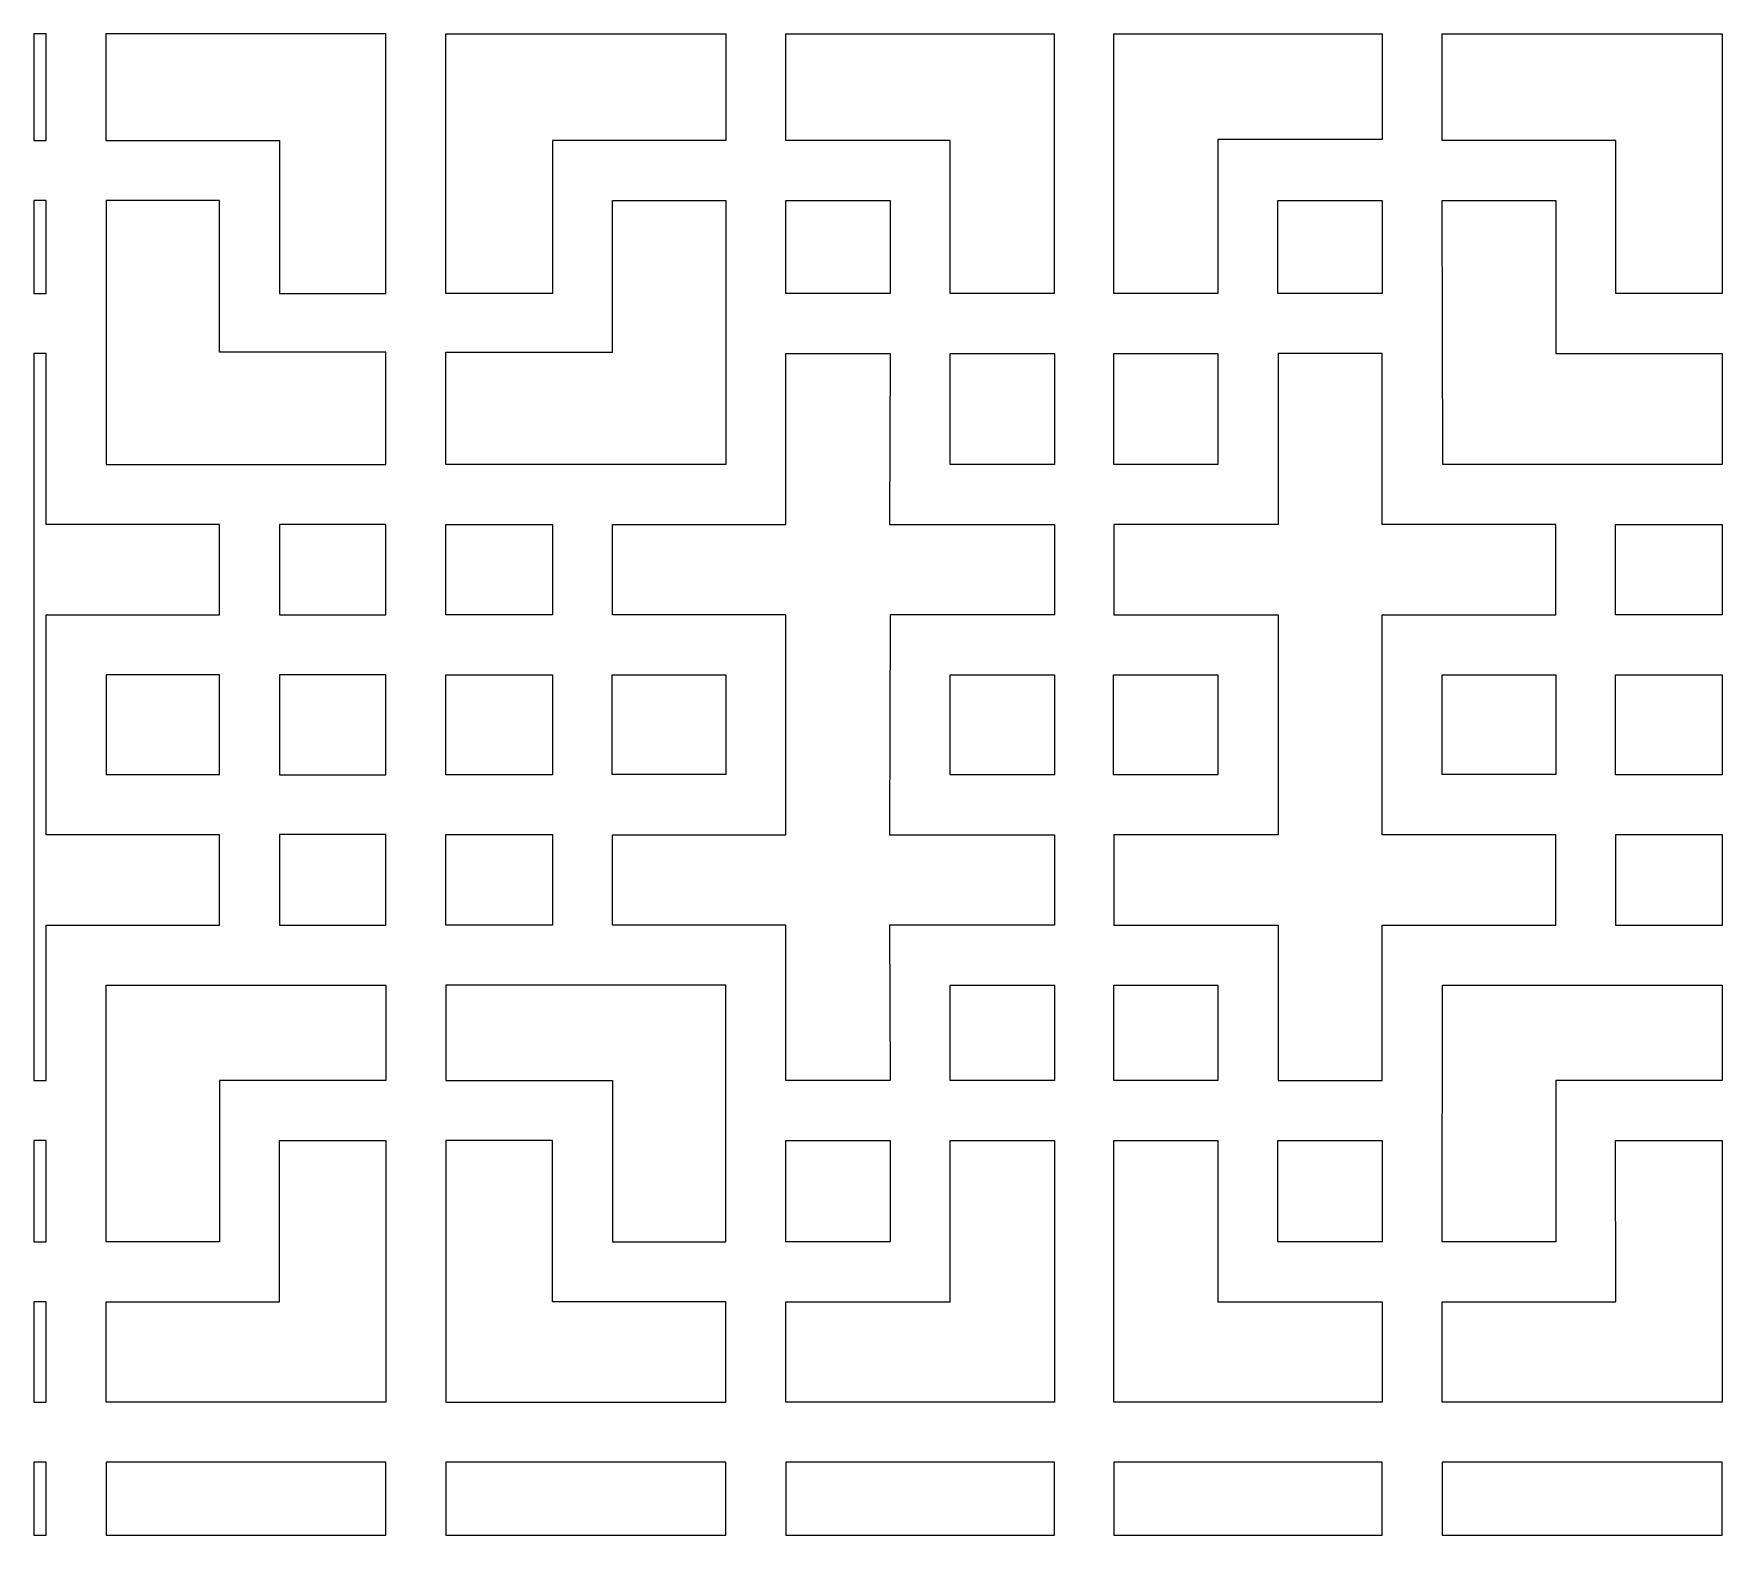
# Model space of a CAD drawing. Header units: centimetres. Extents: x -193 to 324, y -200 to 64.
# Drawn here: x 88.3 to 139, y -199.8 to -154.7 of the extents above; entities that cross this region are included whole.
import ezdxf

# ---------------------------------------------------------------- set-up
doc = ezdxf.new("R2010")
doc.units = ezdxf.units.CM
doc.header["$MEASUREMENT"] = 0
doc.layers.add('layer 1', color=7, linetype='Continuous')

msp = doc.modelspace()

# ---------------------------------------------------------------- linework, layer by layer
at = {"layer": 'layer 1', "color": 114, "lineweight": 9}
for points, knots in [([(88.31352, -157.9025), (88.31352, -157.9025), (88.31351, -154.7025), (88.31351, -154.7025), (88.31351, -154.7025), (88.31351, -154.7025), (88.68137, -154.7025), (88.68137, -154.7025), (88.68137, -154.7025), (88.68137, -154.7025), (88.68137, -157.9025), (88.68137, -157.9025), (88.68137, -157.9025), (88.68137, -157.9025), (88.31352, -157.9025), (88.31352, -157.9025)], [0, 0, 0, 0, 0.2, 0.2, 0.2, 0.2, 0.4, 0.4, 0.4, 0.4, 0.6, 0.6, 0.6, 0.6, 1, 1, 1, 1]), ([(98.88637, -154.7025), (98.88637, -154.7025), (98.88637, -162.4925), (98.88637, -162.4925), (98.88637, -162.4925), (98.88637, -162.4925), (95.68887, -162.4925), (95.68887, -162.4925), (95.68887, -162.4925), (95.68887, -162.4925), (95.68887, -157.9025), (95.68887, -157.9025), (95.68887, -157.9025), (95.68887, -157.9025), (90.48137, -157.9025), (90.48137, -157.9025), (90.48137, -157.9025), (90.48137, -157.9025), (90.48137, -154.7025), (90.48137, -154.7025), (90.48137, -154.7025), (90.48137, -154.7025), (98.88637, -154.7025), (98.88637, -154.7025)], [0, 0, 0, 0, 0.14285714, 0.14285714, 0.14285714, 0.14285714, 0.28571429, 0.28571429, 0.28571429, 0.28571429, 0.42857143, 0.42857143, 0.42857143, 0.42857143, 0.57142857, 0.57142857, 0.57142857, 0.57142857, 0.71428571, 0.71428571, 0.71428571, 0.71428571, 1, 1, 1, 1]), ([(100.68593, -154.7025), (100.68593, -154.7025), (100.68593, -162.4925), (100.68593, -162.4925), (100.68593, -162.4925), (100.68593, -162.4925), (103.88343, -162.4925), (103.88343, -162.4925), (103.88343, -162.4925), (103.88343, -162.4925), (103.88343, -157.9025), (103.88343, -157.9025), (103.88343, -157.9025), (103.88343, -157.9025), (109.09093, -157.9025), (109.09093, -157.9025), (109.09093, -157.9025), (109.09093, -157.9025), (109.09093, -154.7025), (109.09093, -154.7025), (109.09093, -154.7025), (109.09093, -154.7025), (100.68593, -154.7025), (100.68593, -154.7025)], [0, 0, 0, 0, 0.14285714, 0.14285714, 0.14285714, 0.14285714, 0.28571429, 0.28571429, 0.28571429, 0.28571429, 0.42857143, 0.42857143, 0.42857143, 0.42857143, 0.57142857, 0.57142857, 0.57142857, 0.57142857, 0.71428571, 0.71428571, 0.71428571, 0.71428571, 1, 1, 1, 1]), ([(110.89093, -154.7025), (110.89093, -154.7025), (110.89093, -157.9025), (110.89093, -157.9025), (110.89093, -157.9025), (110.89093, -157.9025), (115.82343, -157.90249), (115.82343, -157.90249), (115.82343, -157.90249), (115.82343, -157.90249), (115.82343, -162.4925), (115.82343, -162.4925), (115.82343, -162.4925), (115.82343, -162.4925), (118.94843, -162.4925), (118.94843, -162.4925), (118.94843, -162.4925), (118.94843, -162.4925), (118.94843, -154.7025), (118.94843, -154.7025), (118.94843, -154.7025), (118.94843, -154.7025), (110.89093, -154.7025), (110.89093, -154.7025)], [0, 0, 0, 0, 0.14285714, 0.14285714, 0.14285714, 0.14285714, 0.28571429, 0.28571429, 0.28571429, 0.28571429, 0.42857143, 0.42857143, 0.42857143, 0.42857143, 0.57142857, 0.57142857, 0.57142857, 0.57142857, 0.71428571, 0.71428571, 0.71428571, 0.71428571, 1, 1, 1, 1]), ([(123.86343, -157.87692), (123.86343, -157.87692), (128.79593, -157.87692), (128.79593, -157.87692), (128.79593, -157.87692), (128.79593, -157.87692), (128.79593, -154.7025), (128.79593, -154.7025), (128.79593, -154.7025), (128.79593, -154.7025), (120.73843, -154.7025), (120.73843, -154.7025), (120.73843, -154.7025), (120.73843, -154.7025), (120.73843, -162.4925), (120.73843, -162.4925), (120.73843, -162.4925), (120.73843, -162.4925), (123.86343, -162.4925), (123.86343, -162.4925), (123.86343, -162.4925), (123.86343, -162.4925), (123.86343, -157.87692), (123.86343, -157.87692)], [0, 0, 0, 0, 0.14285714, 0.14285714, 0.14285714, 0.14285714, 0.28571429, 0.28571429, 0.28571429, 0.28571429, 0.42857143, 0.42857143, 0.42857143, 0.42857143, 0.57142857, 0.57142857, 0.57142857, 0.57142857, 0.71428571, 0.71428571, 0.71428571, 0.71428571, 1, 1, 1, 1]), ([(135.80344, -157.9025), (135.80344, -157.9025), (135.80343, -162.4925), (135.80343, -162.4925), (135.80343, -162.4925), (135.80343, -162.4925), (139.00093, -162.4925), (139.00093, -162.4925), (139.00093, -162.4925), (139.00093, -162.4925), (139.00093, -154.7025), (139.00093, -154.7025), (139.00093, -154.7025), (139.00093, -154.7025), (130.59593, -154.7025), (130.59593, -154.7025), (130.59593, -154.7025), (130.59593, -154.7025), (130.59593, -157.9025), (130.59593, -157.9025), (130.59593, -157.9025), (130.59593, -157.9025), (135.80344, -157.9025), (135.80344, -157.9025)], [0, 0, 0, 0, 0.14285714, 0.14285714, 0.14285714, 0.14285714, 0.28571429, 0.28571429, 0.28571429, 0.28571429, 0.42857143, 0.42857143, 0.42857143, 0.42857143, 0.57142857, 0.57142857, 0.57142857, 0.57142857, 0.71428571, 0.71428571, 0.71428571, 0.71428571, 1, 1, 1, 1]), ([(88.31351, -162.4925), (88.31351, -162.4925), (88.31353, -159.7025), (88.31353, -159.7025), (88.31353, -159.7025), (88.31353, -159.7025), (88.68137, -159.7025), (88.68137, -159.7025), (88.68137, -159.7025), (88.68137, -159.7025), (88.68137, -162.4925), (88.68137, -162.4925), (88.68137, -162.4925), (88.68137, -162.4925), (88.31351, -162.4925), (88.31351, -162.4925)], [0, 0, 0, 0, 0.2, 0.2, 0.2, 0.2, 0.4, 0.4, 0.4, 0.4, 0.6, 0.6, 0.6, 0.6, 1, 1, 1, 1]), ([(90.48387, -167.62749), (90.48387, -167.62749), (90.48387, -159.7025), (90.48387, -159.7025), (90.48387, -159.7025), (90.48387, -159.7025), (93.8879, -159.7025), (93.8879, -159.7025), (93.8879, -159.7025), (93.8879, -159.7025), (93.88637, -164.25875), (93.88637, -164.25875), (93.88637, -164.25875), (93.88637, -164.25875), (98.88637, -164.25875), (98.88637, -164.25875), (98.88637, -164.25875), (98.88637, -164.25875), (98.88637, -167.62749), (98.88637, -167.62749), (98.88637, -167.62749), (98.88637, -167.62749), (90.48387, -167.62749), (90.48387, -167.62749)], [0, 0, 0, 0, 0.14285714, 0.14285714, 0.14285714, 0.14285714, 0.28571429, 0.28571429, 0.28571429, 0.28571429, 0.42857143, 0.42857143, 0.42857143, 0.42857143, 0.57142857, 0.57142857, 0.57142857, 0.57142857, 0.71428571, 0.71428571, 0.71428571, 0.71428571, 1, 1, 1, 1]), ([(109.08843, -167.62749), (109.08843, -167.62749), (109.08843, -159.7025), (109.08843, -159.7025), (109.08843, -159.7025), (109.08843, -159.7025), (105.6844, -159.7025), (105.6844, -159.7025), (105.6844, -159.7025), (105.6844, -159.7025), (105.68593, -164.25875), (105.68593, -164.25875), (105.68593, -164.25875), (105.68593, -164.25875), (100.68593, -164.25875), (100.68593, -164.25875), (100.68593, -164.25875), (100.68593, -164.25875), (100.68593, -167.62749), (100.68593, -167.62749), (100.68593, -167.62749), (100.68593, -167.62749), (109.08843, -167.62749), (109.08843, -167.62749)], [0, 0, 0, 0, 0.14285714, 0.14285714, 0.14285714, 0.14285714, 0.28571429, 0.28571429, 0.28571429, 0.28571429, 0.42857143, 0.42857143, 0.42857143, 0.42857143, 0.57142857, 0.57142857, 0.57142857, 0.57142857, 0.71428571, 0.71428571, 0.71428571, 0.71428571, 1, 1, 1, 1]), ([(114.02343, -159.7025), (114.02343, -159.7025), (110.89093, -159.7025), (110.89093, -159.7025), (110.89093, -159.7025), (110.89093, -159.7025), (110.89093, -162.4925), (110.89093, -162.4925), (110.89093, -162.4925), (110.89093, -162.4925), (114.02343, -162.4925), (114.02343, -162.4925), (114.02343, -162.4925), (114.02343, -162.4925), (114.02343, -159.7025), (114.02343, -159.7025)], [0, 0, 0, 0, 0.2, 0.2, 0.2, 0.2, 0.4, 0.4, 0.4, 0.4, 0.6, 0.6, 0.6, 0.6, 1, 1, 1, 1]), ([(128.79593, -159.7025), (128.79593, -159.7025), (125.66343, -159.7025), (125.66343, -159.7025), (125.66343, -159.7025), (125.66343, -159.7025), (125.66343, -162.4925), (125.66343, -162.4925), (125.66343, -162.4925), (125.66343, -162.4925), (128.79593, -162.4925), (128.79593, -162.4925), (128.79593, -162.4925), (128.79593, -162.4925), (128.79593, -159.7025), (128.79593, -159.7025)], [0, 0, 0, 0, 0.2, 0.2, 0.2, 0.2, 0.4, 0.4, 0.4, 0.4, 0.6, 0.6, 0.6, 0.6, 1, 1, 1, 1]), ([(130.61454, -167.62756), (130.61454, -167.62756), (139.00093, -167.62749), (139.00093, -167.62749), (139.00093, -167.62749), (139.00093, -167.62749), (139.00093, -164.29249), (139.00093, -164.29249), (139.00093, -164.29249), (139.00093, -164.29249), (134.00093, -164.29295), (134.00093, -164.29295), (134.00093, -164.29295), (134.00093, -164.29295), (134.00093, -159.7025), (134.00093, -159.7025), (134.00093, -159.7025), (134.00093, -159.7025), (130.59843, -159.7025), (130.59843, -159.7025), (130.59843, -159.7025), (130.59843, -159.7025), (130.61454, -167.62756), (130.61454, -167.62756)], [0, 0, 0, 0, 0.14285714, 0.14285714, 0.14285714, 0.14285714, 0.28571429, 0.28571429, 0.28571429, 0.28571429, 0.42857143, 0.42857143, 0.42857143, 0.42857143, 0.57142857, 0.57142857, 0.57142857, 0.57142857, 0.71428571, 0.71428571, 0.71428571, 0.71428571, 1, 1, 1, 1]), ([(88.31352, -186.1175), (88.31352, -186.1175), (88.31353, -164.29248), (88.31353, -164.29248), (88.31353, -164.29248), (88.31353, -164.29248), (88.68137, -164.29249), (88.68137, -164.29249), (88.68137, -164.29249), (88.68137, -164.29249), (88.68137, -169.42999), (88.68137, -169.42999), (88.68137, -169.42999), (88.68137, -169.42999), (93.88637, -169.42999), (93.88637, -169.42999), (93.88637, -169.42999), (93.88637, -169.42999), (93.88637, -172.1425), (93.88637, -172.1425), (93.88637, -172.1425), (93.88637, -172.1425), (88.68137, -172.14249), (88.68137, -172.14249), (88.68137, -172.14249), (88.68137, -172.14249), (88.68137, -178.7375), (88.68137, -178.7375), (88.68137, -178.7375), (88.68137, -178.7375), (93.88637, -178.73749), (93.88637, -178.73749), (93.88637, -178.73749), (93.88637, -178.73749), (93.88637, -181.45749), (93.88637, -181.45749), (93.88637, -181.45749), (93.88637, -181.45749), (88.68137, -181.455), (88.68137, -181.455), (88.68137, -181.455), (88.68137, -181.455), (88.68137, -186.1175), (88.68137, -186.1175), (88.68137, -186.1175), (88.68137, -186.1175), (88.31352, -186.1175), (88.31352, -186.1175)], [0, 0, 0, 0, 0.07692308, 0.07692308, 0.07692308, 0.07692308, 0.15384615, 0.15384615, 0.15384615, 0.15384615, 0.23076923, 0.23076923, 0.23076923, 0.23076923, 0.30769231, 0.30769231, 0.30769231, 0.30769231, 0.38461538, 0.38461538, 0.38461538, 0.38461538, 0.46153846, 0.46153846, 0.46153846, 0.46153846, 0.53846154, 0.53846154, 0.53846154, 0.53846154, 0.61538462, 0.61538462, 0.61538462, 0.61538462, 0.69230769, 0.69230769, 0.69230769, 0.69230769, 0.76923077, 0.76923077, 0.76923077, 0.76923077, 0.84615385, 0.84615385, 0.84615385, 0.84615385, 1, 1, 1, 1]), ([(114.00595, -178.73749), (114.00595, -178.73749), (114.01843, -172.14249), (114.01843, -172.14249), (114.01843, -172.14249), (114.01843, -172.14249), (118.95343, -172.1425), (118.95343, -172.1425), (118.95343, -172.1425), (118.95343, -172.1425), (118.95343, -169.42999), (118.95343, -169.42999), (118.95343, -169.42999), (118.95343, -169.42999), (114.00596, -169.42999), (114.00596, -169.42999), (114.00596, -169.42999), (114.00596, -169.42999), (114.01843, -164.29249), (114.01843, -164.29249), (114.01843, -164.29249), (114.01843, -164.29249), (110.89093, -164.29249), (110.89093, -164.29249), (110.89093, -164.29249), (110.89093, -164.29249), (110.89093, -169.42999), (110.89093, -169.42999), (110.89093, -169.42999), (110.89093, -169.42999), (105.68593, -169.42999), (105.68593, -169.42999), (105.68593, -169.42999), (105.68593, -169.42999), (105.68593, -172.1425), (105.68593, -172.1425), (105.68593, -172.1425), (105.68593, -172.1425), (110.89093, -172.14249), (110.89093, -172.14249), (110.89093, -172.14249), (110.89093, -172.14249), (110.89093, -178.7375), (110.89093, -178.7375), (110.89093, -178.7375), (110.89093, -178.7375), (105.68593, -178.73749), (105.68593, -178.73749), (105.68593, -178.73749), (105.68593, -178.73749), (105.68593, -181.45749), (105.68593, -181.45749), (105.68593, -181.45749), (105.68593, -181.45749), (110.89093, -181.455), (110.89093, -181.455), (110.89093, -181.455), (110.89093, -181.455), (110.89093, -186.1175), (110.89093, -186.1175), (110.89093, -186.1175), (110.89093, -186.1175), (114.01843, -186.1175), (114.01843, -186.1175), (114.01843, -186.1175), (114.01843, -186.1175), (114.00596, -181.45749), (114.00596, -181.45749), (114.00596, -181.45749), (114.00596, -181.45749), (118.95343, -181.45749), (118.95343, -181.45749), (118.95343, -181.45749), (118.95343, -181.45749), (118.95343, -178.73749), (118.95343, -178.73749), (118.95343, -178.73749), (118.95343, -178.73749), (114.00595, -178.73749), (114.00595, -178.73749)], [0, 0, 0, 0, 0.04761905, 0.04761905, 0.04761905, 0.04761905, 0.0952381, 0.0952381, 0.0952381, 0.0952381, 0.14285714, 0.14285714, 0.14285714, 0.14285714, 0.19047619, 0.19047619, 0.19047619, 0.19047619, 0.23809524, 0.23809524, 0.23809524, 0.23809524, 0.28571429, 0.28571429, 0.28571429, 0.28571429, 0.33333333, 0.33333333, 0.33333333, 0.33333333, 0.38095238, 0.38095238, 0.38095238, 0.38095238, 0.42857143, 0.42857143, 0.42857143, 0.42857143, 0.47619048, 0.47619048, 0.47619048, 0.47619048, 0.52380952, 0.52380952, 0.52380952, 0.52380952, 0.57142857, 0.57142857, 0.57142857, 0.57142857, 0.61904762, 0.61904762, 0.61904762, 0.61904762, 0.66666667, 0.66666667, 0.66666667, 0.66666667, 0.71428571, 0.71428571, 0.71428571, 0.71428571, 0.76190476, 0.76190476, 0.76190476, 0.76190476, 0.80952381, 0.80952381, 0.80952381, 0.80952381, 0.85714286, 0.85714286, 0.85714286, 0.85714286, 0.9047619, 0.9047619, 0.9047619, 0.9047619, 1, 1, 1, 1]), ([(118.95343, -164.29499), (118.95343, -164.29499), (115.82343, -164.29499), (115.82343, -164.29499), (115.82343, -164.29499), (115.82343, -164.29499), (115.82343, -167.62749), (115.82343, -167.62749), (115.82343, -167.62749), (115.82343, -167.62749), (118.95343, -167.62749), (118.95343, -167.62749), (118.95343, -167.62749), (118.95343, -167.62749), (118.95343, -164.29499), (118.95343, -164.29499)], [0, 0, 0, 0, 0.2, 0.2, 0.2, 0.2, 0.4, 0.4, 0.4, 0.4, 0.6, 0.6, 0.6, 0.6, 1, 1, 1, 1]), ([(128.79592, -172.1425), (128.79592, -172.1425), (128.79593, -178.73748), (128.79593, -178.73748), (128.79593, -178.73748), (128.79593, -178.73748), (134.00093, -178.73749), (134.00093, -178.73749), (134.00093, -178.73749), (134.00093, -178.73749), (134.00093, -181.45749), (134.00093, -181.45749), (134.00093, -181.45749), (134.00093, -181.45749), (128.79593, -181.45749), (128.79593, -181.45749), (128.79593, -181.45749), (128.79593, -181.45749), (128.79593, -186.1175), (128.79593, -186.1175), (128.79593, -186.1175), (128.79593, -186.1175), (125.66843, -186.1175), (125.66843, -186.1175), (125.66843, -186.1175), (125.66843, -186.1175), (125.66843, -181.45501), (125.66843, -181.45501), (125.66843, -181.45501), (125.66843, -181.45501), (120.73343, -181.45749), (120.73343, -181.45749), (120.73343, -181.45749), (120.73343, -181.45749), (120.73343, -178.73749), (120.73343, -178.73749), (120.73343, -178.73749), (120.73343, -178.73749), (125.66843, -178.73749), (125.66843, -178.73749), (125.66843, -178.73749), (125.66843, -178.73749), (125.66843, -172.14251), (125.66843, -172.14251), (125.66843, -172.14251), (125.66843, -172.14251), (120.73343, -172.1425), (120.73343, -172.1425), (120.73343, -172.1425), (120.73343, -172.1425), (120.73343, -169.42999), (120.73343, -169.42999), (120.73343, -169.42999), (120.73343, -169.42999), (125.66843, -169.43), (125.66843, -169.43), (125.66843, -169.43), (125.66843, -169.43), (125.66843, -164.29249), (125.66843, -164.29249), (125.66843, -164.29249), (125.66843, -164.29249), (128.79593, -164.29249), (128.79593, -164.29249), (128.79593, -164.29249), (128.79593, -164.29249), (128.79593, -169.42999), (128.79593, -169.42999), (128.79593, -169.42999), (128.79593, -169.42999), (134.00093, -169.42999), (134.00093, -169.42999), (134.00093, -169.42999), (134.00093, -169.42999), (134.00093, -172.1425), (134.00093, -172.1425), (134.00093, -172.1425), (134.00093, -172.1425), (128.79592, -172.1425), (128.79592, -172.1425)], [0, 0, 0, 0, 0.04761905, 0.04761905, 0.04761905, 0.04761905, 0.0952381, 0.0952381, 0.0952381, 0.0952381, 0.14285714, 0.14285714, 0.14285714, 0.14285714, 0.19047619, 0.19047619, 0.19047619, 0.19047619, 0.23809524, 0.23809524, 0.23809524, 0.23809524, 0.28571429, 0.28571429, 0.28571429, 0.28571429, 0.33333333, 0.33333333, 0.33333333, 0.33333333, 0.38095238, 0.38095238, 0.38095238, 0.38095238, 0.42857143, 0.42857143, 0.42857143, 0.42857143, 0.47619048, 0.47619048, 0.47619048, 0.47619048, 0.52380952, 0.52380952, 0.52380952, 0.52380952, 0.57142857, 0.57142857, 0.57142857, 0.57142857, 0.61904762, 0.61904762, 0.61904762, 0.61904762, 0.66666667, 0.66666667, 0.66666667, 0.66666667, 0.71428571, 0.71428571, 0.71428571, 0.71428571, 0.76190476, 0.76190476, 0.76190476, 0.76190476, 0.80952381, 0.80952381, 0.80952381, 0.80952381, 0.85714286, 0.85714286, 0.85714286, 0.85714286, 0.9047619, 0.9047619, 0.9047619, 0.9047619, 1, 1, 1, 1]), ([(123.86343, -164.29499), (123.86343, -164.29499), (120.73343, -164.29499), (120.73343, -164.29499), (120.73343, -164.29499), (120.73343, -164.29499), (120.73343, -167.62749), (120.73343, -167.62749), (120.73343, -167.62749), (120.73343, -167.62749), (123.86343, -167.62749), (123.86343, -167.62749), (123.86343, -167.62749), (123.86343, -167.62749), (123.86343, -164.29499), (123.86343, -164.29499)], [0, 0, 0, 0, 0.2, 0.2, 0.2, 0.2, 0.4, 0.4, 0.4, 0.4, 0.6, 0.6, 0.6, 0.6, 1, 1, 1, 1]), ([(95.68637, -169.4275), (95.68637, -169.4275), (98.88637, -169.4275), (98.88637, -169.4275), (98.88637, -169.4275), (98.88637, -169.4275), (98.88637, -172.1425), (98.88637, -172.1425), (98.88637, -172.1425), (98.88637, -172.1425), (95.68637, -172.1425), (95.68637, -172.1425), (95.68637, -172.1425), (95.68637, -172.1425), (95.68637, -169.4275), (95.68637, -169.4275)], [0, 0, 0, 0, 0.2, 0.2, 0.2, 0.2, 0.4, 0.4, 0.4, 0.4, 0.6, 0.6, 0.6, 0.6, 1, 1, 1, 1]), ([(103.88593, -169.4275), (103.88593, -169.4275), (100.68593, -169.4275), (100.68593, -169.4275), (100.68593, -169.4275), (100.68593, -169.4275), (100.68593, -172.1425), (100.68593, -172.1425), (100.68593, -172.1425), (100.68593, -172.1425), (103.88593, -172.1425), (103.88593, -172.1425), (103.88593, -172.1425), (103.88593, -172.1425), (103.88593, -169.4275), (103.88593, -169.4275)], [0, 0, 0, 0, 0.2, 0.2, 0.2, 0.2, 0.4, 0.4, 0.4, 0.4, 0.6, 0.6, 0.6, 0.6, 1, 1, 1, 1]), ([(139.00093, -169.4275), (139.00093, -169.4275), (135.80093, -169.4275), (135.80093, -169.4275), (135.80093, -169.4275), (135.80093, -169.4275), (135.80093, -172.1425), (135.80093, -172.1425), (135.80093, -172.1425), (135.80093, -172.1425), (139.00093, -172.1425), (139.00093, -172.1425), (139.00093, -172.1425), (139.00093, -172.1425), (139.00093, -169.4275), (139.00093, -169.4275)], [0, 0, 0, 0, 0.2, 0.2, 0.2, 0.2, 0.4, 0.4, 0.4, 0.4, 0.6, 0.6, 0.6, 0.6, 1, 1, 1, 1]), ([(90.48387, -173.9425), (90.48387, -173.9425), (93.89137, -173.9425), (93.89137, -173.9425), (93.89137, -173.9425), (93.89137, -173.9425), (93.89137, -176.93249), (93.89137, -176.93249), (93.89137, -176.93249), (93.89137, -176.93249), (90.48387, -176.93249), (90.48387, -176.93249), (90.48387, -176.93249), (90.48387, -176.93249), (90.48387, -173.9425), (90.48387, -173.9425)], [0, 0, 0, 0, 0.2, 0.2, 0.2, 0.2, 0.4, 0.4, 0.4, 0.4, 0.6, 0.6, 0.6, 0.6, 1, 1, 1, 1]), ([(95.68637, -173.9425), (95.68637, -173.9425), (98.88637, -173.9425), (98.88637, -173.9425), (98.88637, -173.9425), (98.88637, -173.9425), (98.88637, -176.93749), (98.88637, -176.93749), (98.88637, -176.93749), (98.88637, -176.93749), (95.68637, -176.93749), (95.68637, -176.93749), (95.68637, -176.93749), (95.68637, -176.93749), (95.68637, -173.9425), (95.68637, -173.9425)], [0, 0, 0, 0, 0.2, 0.2, 0.2, 0.2, 0.4, 0.4, 0.4, 0.4, 0.6, 0.6, 0.6, 0.6, 1, 1, 1, 1]), ([(103.88593, -173.9425), (103.88593, -173.9425), (100.68593, -173.9425), (100.68593, -173.9425), (100.68593, -173.9425), (100.68593, -173.9425), (100.68593, -176.93749), (100.68593, -176.93749), (100.68593, -176.93749), (100.68593, -176.93749), (103.88593, -176.93749), (103.88593, -176.93749), (103.88593, -176.93749), (103.88593, -176.93749), (103.88593, -173.9425), (103.88593, -173.9425)], [0, 0, 0, 0, 0.2, 0.2, 0.2, 0.2, 0.4, 0.4, 0.4, 0.4, 0.6, 0.6, 0.6, 0.6, 1, 1, 1, 1]), ([(109.08843, -173.9425), (109.08843, -173.9425), (105.68093, -173.9425), (105.68093, -173.9425), (105.68093, -173.9425), (105.68093, -173.9425), (105.68093, -176.93249), (105.68093, -176.93249), (105.68093, -176.93249), (105.68093, -176.93249), (109.08843, -176.93249), (109.08843, -176.93249), (109.08843, -176.93249), (109.08843, -176.93249), (109.08843, -173.9425), (109.08843, -173.9425)], [0, 0, 0, 0, 0.2, 0.2, 0.2, 0.2, 0.4, 0.4, 0.4, 0.4, 0.6, 0.6, 0.6, 0.6, 1, 1, 1, 1]), ([(118.95343, -173.93999), (118.95343, -173.93999), (115.82343, -173.93999), (115.82343, -173.93999), (115.82343, -173.93999), (115.82343, -173.93999), (115.82343, -176.93749), (115.82343, -176.93749), (115.82343, -176.93749), (115.82343, -176.93749), (118.95343, -176.93749), (118.95343, -176.93749), (118.95343, -176.93749), (118.95343, -176.93749), (118.95343, -173.93999), (118.95343, -173.93999)], [0, 0, 0, 0, 0.2, 0.2, 0.2, 0.2, 0.4, 0.4, 0.4, 0.4, 0.6, 0.6, 0.6, 0.6, 1, 1, 1, 1]), ([(123.86343, -173.93999), (123.86343, -173.93999), (120.73093, -173.93999), (120.73093, -173.93999), (120.73093, -173.93999), (120.73093, -173.93999), (120.73093, -176.93749), (120.73093, -176.93749), (120.73093, -176.93749), (120.73093, -176.93749), (123.86343, -176.93749), (123.86343, -176.93749), (123.86343, -176.93749), (123.86343, -176.93749), (123.86343, -173.93999), (123.86343, -173.93999)], [0, 0, 0, 0, 0.2, 0.2, 0.2, 0.2, 0.4, 0.4, 0.4, 0.4, 0.6, 0.6, 0.6, 0.6, 1, 1, 1, 1]), ([(134.00593, -173.9425), (134.00593, -173.9425), (130.59843, -173.9425), (130.59843, -173.9425), (130.59843, -173.9425), (130.59843, -173.9425), (130.59843, -176.93249), (130.59843, -176.93249), (130.59843, -176.93249), (130.59843, -176.93249), (134.00593, -176.93249), (134.00593, -176.93249), (134.00593, -176.93249), (134.00593, -176.93249), (134.00593, -173.9425), (134.00593, -173.9425)], [0, 0, 0, 0, 0.2, 0.2, 0.2, 0.2, 0.4, 0.4, 0.4, 0.4, 0.6, 0.6, 0.6, 0.6, 1, 1, 1, 1]), ([(139.00093, -173.9425), (139.00093, -173.9425), (135.80093, -173.9425), (135.80093, -173.9425), (135.80093, -173.9425), (135.80093, -173.9425), (135.80093, -176.93749), (135.80093, -176.93749), (135.80093, -176.93749), (135.80093, -176.93749), (139.00093, -176.93749), (139.00093, -176.93749), (139.00093, -176.93749), (139.00093, -176.93749), (139.00093, -173.9425), (139.00093, -173.9425)], [0, 0, 0, 0, 0.2, 0.2, 0.2, 0.2, 0.4, 0.4, 0.4, 0.4, 0.6, 0.6, 0.6, 0.6, 1, 1, 1, 1]), ([(95.68637, -178.735), (95.68637, -178.735), (98.88637, -178.735), (98.88637, -178.735), (98.88637, -178.735), (98.88637, -178.735), (98.88637, -181.45749), (98.88637, -181.45749), (98.88637, -181.45749), (98.88637, -181.45749), (95.68637, -181.45749), (95.68637, -181.45749), (95.68637, -181.45749), (95.68637, -181.45749), (95.68637, -178.735), (95.68637, -178.735)], [0, 0, 0, 0, 0.2, 0.2, 0.2, 0.2, 0.4, 0.4, 0.4, 0.4, 0.6, 0.6, 0.6, 0.6, 1, 1, 1, 1]), ([(103.88593, -178.735), (103.88593, -178.735), (100.68593, -178.735), (100.68593, -178.735), (100.68593, -178.735), (100.68593, -178.735), (100.68593, -181.45749), (100.68593, -181.45749), (100.68593, -181.45749), (100.68593, -181.45749), (103.88593, -181.45749), (103.88593, -181.45749), (103.88593, -181.45749), (103.88593, -181.45749), (103.88593, -178.735), (103.88593, -178.735)], [0, 0, 0, 0, 0.2, 0.2, 0.2, 0.2, 0.4, 0.4, 0.4, 0.4, 0.6, 0.6, 0.6, 0.6, 1, 1, 1, 1]), ([(139.00042, -178.73336), (139.00042, -178.73336), (135.80253, -178.73336), (135.80253, -178.73336), (135.80253, -178.73336), (135.80253, -178.73336), (135.80253, -181.45972), (135.80253, -181.45972), (135.80253, -181.45972), (135.80253, -181.45972), (139.00042, -181.45972), (139.00042, -181.45972), (139.00042, -181.45972), (139.00042, -181.45972), (139.00042, -178.73336), (139.00042, -178.73336)], [0, 0, 0, 0, 0.2, 0.2, 0.2, 0.2, 0.4, 0.4, 0.4, 0.4, 0.6, 0.6, 0.6, 0.6, 1, 1, 1, 1]), ([(93.88637, -186.1125), (93.88637, -186.1125), (98.88637, -186.1175), (98.88637, -186.1175), (98.88637, -186.1175), (98.88637, -186.1175), (98.88637, -183.2575), (98.88637, -183.2575), (98.88637, -183.2575), (98.88637, -183.2575), (90.48387, -183.2575), (90.48387, -183.2575), (90.48387, -183.2575), (90.48387, -183.2575), (90.48387, -190.96), (90.48387, -190.96), (90.48387, -190.96), (90.48387, -190.96), (93.88637, -190.96), (93.88637, -190.96), (93.88637, -190.96), (93.88637, -190.96), (93.88637, -186.1125), (93.88637, -186.1125)], [0, 0, 0, 0, 0.14285714, 0.14285714, 0.14285714, 0.14285714, 0.28571429, 0.28571429, 0.28571429, 0.28571429, 0.42857143, 0.42857143, 0.42857143, 0.42857143, 0.57142857, 0.57142857, 0.57142857, 0.57142857, 0.71428571, 0.71428571, 0.71428571, 0.71428571, 1, 1, 1, 1]), ([(105.68593, -186.1125), (105.68593, -186.1125), (100.68593, -186.1175), (100.68593, -186.1175), (100.68593, -186.1175), (100.68593, -186.1175), (100.68593, -183.2575), (100.68593, -183.2575), (100.68593, -183.2575), (100.68593, -183.2575), (109.08843, -183.2575), (109.08843, -183.2575), (109.08843, -183.2575), (109.08843, -183.2575), (109.08843, -190.96), (109.08843, -190.96), (109.08843, -190.96), (109.08843, -190.96), (105.68593, -190.96), (105.68593, -190.96), (105.68593, -190.96), (105.68593, -190.96), (105.68593, -186.1125), (105.68593, -186.1125)], [0, 0, 0, 0, 0.14285714, 0.14285714, 0.14285714, 0.14285714, 0.28571429, 0.28571429, 0.28571429, 0.28571429, 0.42857143, 0.42857143, 0.42857143, 0.42857143, 0.57142857, 0.57142857, 0.57142857, 0.57142857, 0.71428571, 0.71428571, 0.71428571, 0.71428571, 1, 1, 1, 1]), ([(118.95343, -183.255), (118.95343, -183.255), (115.82093, -183.255), (115.82093, -183.255), (115.82093, -183.255), (115.82093, -183.255), (115.82093, -186.1125), (115.82093, -186.1125), (115.82093, -186.1125), (115.82093, -186.1125), (118.95343, -186.1125), (118.95343, -186.1125), (118.95343, -186.1125), (118.95343, -186.1125), (118.95343, -183.255), (118.95343, -183.255)], [0, 0, 0, 0, 0.2, 0.2, 0.2, 0.2, 0.4, 0.4, 0.4, 0.4, 0.6, 0.6, 0.6, 0.6, 1, 1, 1, 1]), ([(123.86343, -183.255), (123.86343, -183.255), (120.73343, -183.255), (120.73343, -183.255), (120.73343, -183.255), (120.73343, -183.255), (120.73343, -186.1125), (120.73343, -186.1125), (120.73343, -186.1125), (120.73343, -186.1125), (123.86343, -186.1125), (123.86343, -186.1125), (123.86343, -186.1125), (123.86343, -186.1125), (123.86343, -183.255), (123.86343, -183.255)], [0, 0, 0, 0, 0.2, 0.2, 0.2, 0.2, 0.4, 0.4, 0.4, 0.4, 0.6, 0.6, 0.6, 0.6, 1, 1, 1, 1]), ([(134.00093, -186.1125), (134.00093, -186.1125), (139.00093, -186.11372), (139.00093, -186.11372), (139.00093, -186.11372), (139.00093, -186.11372), (139.00093, -183.2575), (139.00093, -183.2575), (139.00093, -183.2575), (139.00093, -183.2575), (130.60383, -183.2575), (130.60383, -183.2575), (130.60383, -183.2575), (130.60383, -183.2575), (130.59843, -190.96), (130.59843, -190.96), (130.59843, -190.96), (130.59843, -190.96), (134.00093, -190.96), (134.00093, -190.96), (134.00093, -190.96), (134.00093, -190.96), (134.00093, -186.1125), (134.00093, -186.1125)], [0, 0, 0, 0, 0.14285714, 0.14285714, 0.14285714, 0.14285714, 0.28571429, 0.28571429, 0.28571429, 0.28571429, 0.42857143, 0.42857143, 0.42857143, 0.42857143, 0.57142857, 0.57142857, 0.57142857, 0.57142857, 0.71428571, 0.71428571, 0.71428571, 0.71428571, 1, 1, 1, 1]), ([(88.31352, -190.96), (88.31352, -190.96), (88.31352, -187.91249), (88.31352, -187.91249), (88.31352, -187.91249), (88.31352, -187.91249), (88.68137, -187.9125), (88.68137, -187.9125), (88.68137, -187.9125), (88.68137, -187.9125), (88.68137, -190.96), (88.68137, -190.96), (88.68137, -190.96), (88.68137, -190.96), (88.31352, -190.96), (88.31352, -190.96)], [0, 0, 0, 0, 0.2, 0.2, 0.2, 0.2, 0.4, 0.4, 0.4, 0.4, 0.6, 0.6, 0.6, 0.6, 1, 1, 1, 1]), ([(98.88637, -195.77), (98.88637, -195.77), (98.88637, -187.915), (98.88637, -187.915), (98.88637, -187.915), (98.88637, -187.915), (95.68637, -187.915), (95.68637, -187.915), (95.68637, -187.915), (95.68637, -187.915), (95.68887, -192.76), (95.68887, -192.76), (95.68887, -192.76), (95.68887, -192.76), (90.48387, -192.76), (90.48387, -192.76), (90.48387, -192.76), (90.48387, -192.76), (90.48387, -195.77), (90.48387, -195.77), (90.48387, -195.77), (90.48387, -195.77), (98.88637, -195.77), (98.88637, -195.77)], [0, 0, 0, 0, 0.14285714, 0.14285714, 0.14285714, 0.14285714, 0.28571429, 0.28571429, 0.28571429, 0.28571429, 0.42857143, 0.42857143, 0.42857143, 0.42857143, 0.57142857, 0.57142857, 0.57142857, 0.57142857, 0.71428571, 0.71428571, 0.71428571, 0.71428571, 1, 1, 1, 1]), ([(100.68593, -195.77), (100.68593, -195.77), (100.68593, -187.915), (100.68593, -187.915), (100.68593, -187.915), (100.68593, -187.915), (103.88593, -187.915), (103.88593, -187.915), (103.88593, -187.915), (103.88593, -187.915), (103.88343, -192.76), (103.88343, -192.76), (103.88343, -192.76), (103.88343, -192.76), (109.08843, -192.76), (109.08843, -192.76), (109.08843, -192.76), (109.08843, -192.76), (109.08843, -195.77), (109.08843, -195.77), (109.08843, -195.77), (109.08843, -195.77), (100.68593, -195.77), (100.68593, -195.77)], [0, 0, 0, 0, 0.14285714, 0.14285714, 0.14285714, 0.14285714, 0.28571429, 0.28571429, 0.28571429, 0.28571429, 0.42857143, 0.42857143, 0.42857143, 0.42857143, 0.57142857, 0.57142857, 0.57142857, 0.57142857, 0.71428571, 0.71428571, 0.71428571, 0.71428571, 1, 1, 1, 1]), ([(114.02343, -187.9125), (114.02343, -187.9125), (110.89093, -187.9125), (110.89093, -187.9125), (110.89093, -187.9125), (110.89093, -187.9125), (110.89093, -190.96), (110.89093, -190.96), (110.89093, -190.96), (110.89093, -190.96), (114.02343, -190.96), (114.02343, -190.96), (114.02343, -190.96), (114.02343, -190.96), (114.02343, -187.9125), (114.02343, -187.9125)], [0, 0, 0, 0, 0.2, 0.2, 0.2, 0.2, 0.4, 0.4, 0.4, 0.4, 0.6, 0.6, 0.6, 0.6, 1, 1, 1, 1]), ([(118.95343, -195.77), (118.95343, -195.77), (118.95343, -187.915), (118.95343, -187.915), (118.95343, -187.915), (118.95343, -187.915), (115.82092, -187.915), (115.82092, -187.915), (115.82092, -187.915), (115.82092, -187.915), (115.82343, -192.76), (115.82343, -192.76), (115.82343, -192.76), (115.82343, -192.76), (110.89093, -192.76), (110.89093, -192.76), (110.89093, -192.76), (110.89093, -192.76), (110.89093, -195.77), (110.89093, -195.77), (110.89093, -195.77), (110.89093, -195.77), (118.95343, -195.77), (118.95343, -195.77)], [0, 0, 0, 0, 0.14285714, 0.14285714, 0.14285714, 0.14285714, 0.28571429, 0.28571429, 0.28571429, 0.28571429, 0.42857143, 0.42857143, 0.42857143, 0.42857143, 0.57142857, 0.57142857, 0.57142857, 0.57142857, 0.71428571, 0.71428571, 0.71428571, 0.71428571, 1, 1, 1, 1]), ([(123.86343, -192.76), (123.86343, -192.76), (123.86343, -187.915), (123.86343, -187.915), (123.86343, -187.915), (123.86343, -187.915), (120.73343, -187.915), (120.73343, -187.915), (120.73343, -187.915), (120.73343, -187.915), (120.73343, -195.77), (120.73343, -195.77), (120.73343, -195.77), (120.73343, -195.77), (128.79593, -195.77), (128.79593, -195.77), (128.79593, -195.77), (128.79593, -195.77), (128.79593, -192.76), (128.79593, -192.76), (128.79593, -192.76), (128.79593, -192.76), (123.86343, -192.76), (123.86343, -192.76)], [0, 0, 0, 0, 0.14285714, 0.14285714, 0.14285714, 0.14285714, 0.28571429, 0.28571429, 0.28571429, 0.28571429, 0.42857143, 0.42857143, 0.42857143, 0.42857143, 0.57142857, 0.57142857, 0.57142857, 0.57142857, 0.71428571, 0.71428571, 0.71428571, 0.71428571, 1, 1, 1, 1]), ([(128.79593, -187.9125), (128.79593, -187.9125), (125.66343, -187.9125), (125.66343, -187.9125), (125.66343, -187.9125), (125.66343, -187.9125), (125.66343, -190.96), (125.66343, -190.96), (125.66343, -190.96), (125.66343, -190.96), (128.79593, -190.96), (128.79593, -190.96), (128.79593, -190.96), (128.79593, -190.96), (128.79593, -187.9125), (128.79593, -187.9125)], [0, 0, 0, 0, 0.2, 0.2, 0.2, 0.2, 0.4, 0.4, 0.4, 0.4, 0.6, 0.6, 0.6, 0.6, 1, 1, 1, 1]), ([(139.00093, -187.915), (139.00093, -187.915), (135.80093, -187.915), (135.80093, -187.915), (135.80093, -187.915), (135.80093, -187.915), (135.80342, -192.76), (135.80342, -192.76), (135.80342, -192.76), (135.80342, -192.76), (130.59843, -192.76), (130.59843, -192.76), (130.59843, -192.76), (130.59843, -192.76), (130.59843, -195.77), (130.59843, -195.77), (130.59843, -195.77), (130.59843, -195.77), (139.00093, -195.77), (139.00093, -195.77), (139.00093, -195.77), (139.00093, -195.77), (139.00093, -187.915), (139.00093, -187.915)], [0, 0, 0, 0, 0.14285714, 0.14285714, 0.14285714, 0.14285714, 0.28571429, 0.28571429, 0.28571429, 0.28571429, 0.42857143, 0.42857143, 0.42857143, 0.42857143, 0.57142857, 0.57142857, 0.57142857, 0.57142857, 0.71428571, 0.71428571, 0.71428571, 0.71428571, 1, 1, 1, 1]), ([(88.31352, -195.77), (88.31352, -195.77), (88.31352, -192.76), (88.31352, -192.76), (88.31352, -192.76), (88.31352, -192.76), (88.68137, -192.76), (88.68137, -192.76), (88.68137, -192.76), (88.68137, -192.76), (88.68137, -195.77), (88.68137, -195.77), (88.68137, -195.77), (88.68137, -195.77), (88.31352, -195.77), (88.31352, -195.77)], [0, 0, 0, 0, 0.2, 0.2, 0.2, 0.2, 0.4, 0.4, 0.4, 0.4, 0.6, 0.6, 0.6, 0.6, 1, 1, 1, 1]), ([(88.68137, -199.7588), (88.68137, -199.7588), (88.31532, -199.759), (88.31532, -199.759), (88.31532, -199.759), (88.31532, -199.759), (88.31352, -197.56924), (88.31352, -197.56924), (88.31352, -197.56924), (88.31352, -197.56924), (88.68137, -197.56924), (88.68137, -197.56924), (88.68137, -197.56924), (88.68137, -197.56924), (88.68137, -199.7588), (88.68137, -199.7588)], [0, 0, 0, 0, 0.2, 0.2, 0.2, 0.2, 0.4, 0.4, 0.4, 0.4, 0.6, 0.6, 0.6, 0.6, 1, 1, 1, 1]), ([(98.88637, -199.76044), (98.88637, -199.76044), (90.48387, -199.75878), (90.48387, -199.75878), (90.48387, -199.75878), (90.48387, -199.75878), (90.48387, -197.56924), (90.48387, -197.56924), (90.48387, -197.56924), (90.48387, -197.56924), (98.88637, -197.56924), (98.88637, -197.56924), (98.88637, -197.56924), (98.88637, -197.56924), (98.88637, -199.76044), (98.88637, -199.76044)], [0, 0, 0, 0, 0.2, 0.2, 0.2, 0.2, 0.4, 0.4, 0.4, 0.4, 0.6, 0.6, 0.6, 0.6, 1, 1, 1, 1]), ([(109.08843, -199.76045), (109.08843, -199.76045), (100.68593, -199.76043), (100.68593, -199.76043), (100.68593, -199.76043), (100.68593, -199.76043), (100.68593, -197.56924), (100.68593, -197.56924), (100.68593, -197.56924), (100.68593, -197.56924), (109.08843, -197.56924), (109.08843, -197.56924), (109.08843, -197.56924), (109.08843, -197.56924), (109.08843, -199.76045), (109.08843, -199.76045)], [0, 0, 0, 0, 0.2, 0.2, 0.2, 0.2, 0.4, 0.4, 0.4, 0.4, 0.6, 0.6, 0.6, 0.6, 1, 1, 1, 1]), ([(118.95343, -199.76044), (118.95343, -199.76044), (110.89093, -199.76044), (110.89093, -199.76044), (110.89093, -199.76044), (110.89093, -199.76044), (110.89093, -197.56924), (110.89093, -197.56924), (110.89093, -197.56924), (110.89093, -197.56924), (118.95343, -197.56924), (118.95343, -197.56924), (118.95343, -197.56924), (118.95343, -197.56924), (118.95343, -199.76044), (118.95343, -199.76044)], [0, 0, 0, 0, 0.2, 0.2, 0.2, 0.2, 0.4, 0.4, 0.4, 0.4, 0.6, 0.6, 0.6, 0.6, 1, 1, 1, 1]), ([(128.79593, -199.76045), (128.79593, -199.76045), (120.73343, -199.76043), (120.73343, -199.76043), (120.73343, -199.76043), (120.73343, -199.76043), (120.73343, -197.56924), (120.73343, -197.56924), (120.73343, -197.56924), (120.73343, -197.56924), (128.79593, -197.56924), (128.79593, -197.56924), (128.79593, -197.56924), (128.79593, -197.56924), (128.79593, -199.76045), (128.79593, -199.76045)], [0, 0, 0, 0, 0.2, 0.2, 0.2, 0.2, 0.4, 0.4, 0.4, 0.4, 0.6, 0.6, 0.6, 0.6, 1, 1, 1, 1]), ([(139.00093, -199.76044), (139.00093, -199.76044), (130.59843, -199.76044), (130.59843, -199.76044), (130.59843, -199.76044), (130.59843, -199.76044), (130.59843, -197.56924), (130.59843, -197.56924), (130.59843, -197.56924), (130.59843, -197.56924), (139.00093, -197.56924), (139.00093, -197.56924), (139.00093, -197.56924), (139.00093, -197.56924), (139.00093, -199.76044), (139.00093, -199.76044)], [0, 0, 0, 0, 0.2, 0.2, 0.2, 0.2, 0.4, 0.4, 0.4, 0.4, 0.6, 0.6, 0.6, 0.6, 1, 1, 1, 1])]:
    msp.add_open_spline(points, degree=3, knots=knots, dxfattribs=at)

doc.saveas('drawing.dxf')
